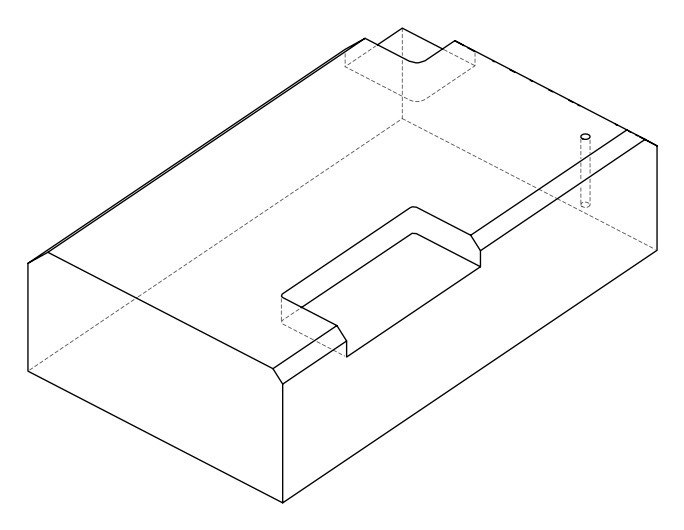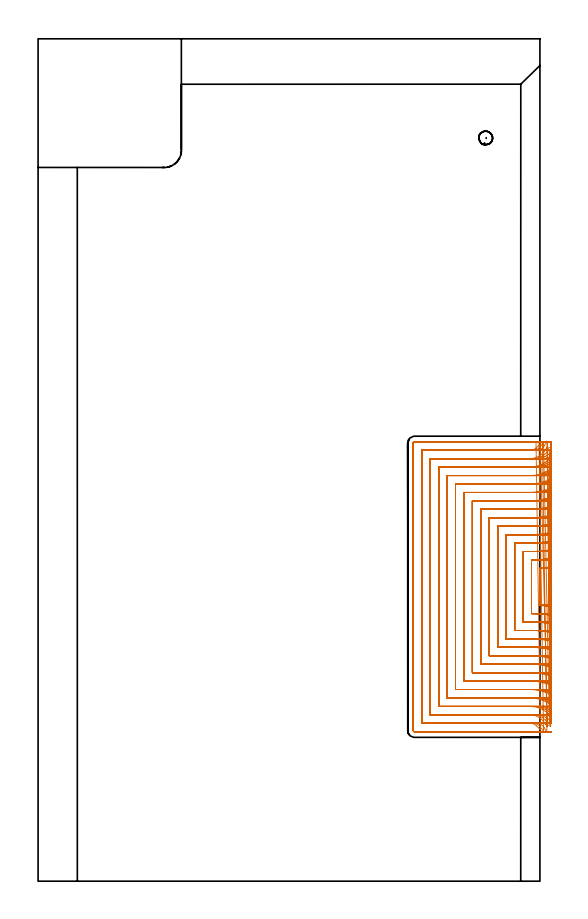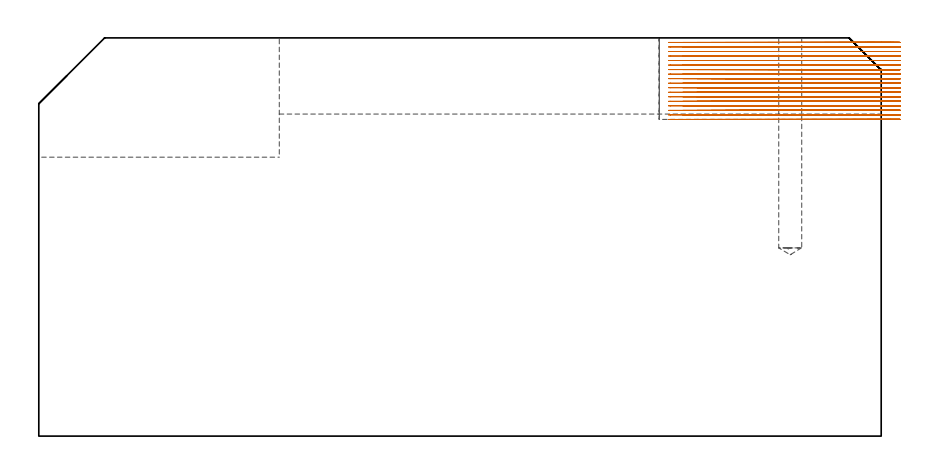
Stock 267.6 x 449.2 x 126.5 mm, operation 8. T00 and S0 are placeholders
(PLAN: 8 operations, 4 tool changes, 253 min)
(1 SPOT_DRILL | STEP1POCKET | NXT0321_9005460120000 | 0.03 min | 0 mm3)
(2 DRILL_BLIND_HOLE_INTO_CENTER | STEP1POCKET | UGT0301_468 | 0.29 min | 2793 mm3)
(3 AREA_MILL | FG_CHAMFER_SURFACE | UGT0205_001 | 2.68 min | 4300 mm3)
(4 AREA_MILL_1 | FG_CHAMFER_SURFACE_1 | UGT0205_001 | 13.96 min | 58400 mm3)
(5 AREA_MILL_2 | FG_CHAMFER_SURFACE_2 | UGT0205_001 | 6.41 min | 10252 mm3)
(6 AREA_MILL_3 | FG_CHAMFER_SURFACE_3 | UGT0205_001 | 24.64 min | 84863 mm3)
(7 MILL_CORNER_NOTCH_RECTANGULAR | CORNER_NOTCH_RECTANGULAR | NXT0201_012 | Follow Part, ap 4, ae 75% | 12.36 min | 193815 mm3)
(8 MILL_SLOT | SLOT_PARTIAL_RECTANGULAR | NXT0201_008 | Follow Part, ap 1.5, ae 75% | 192.66 min | 292476 mm3)
(TOOL NXT0321_9005460120000 | NC Spot Drill, 142deg, 12mm, Carbide, Uncoated | D12 PA142 FL30 Z2)
(TOOL UGT0301_468 | Carbide Drill 7.3 mm | D7.3 PA118 FL69 Z2)
(TOOL UGT0205_001 | Chamfer Mill 20 x 3 x 45 deg. | D20 FL50 Z2)
(TOOL NXT0201_012 | ENDMILL 16mm [2P460-1600-NA 1630] | D16 FL38 Z6)
(TOOL NXT0201_008 | ENDMILL 6mm [2P460-0600-NA 1630] | D6 FL26 Z6)
(OP 8 MILL_SLOT)
G17 G21 G94 G90
T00 M6
G54
G17 G0 G90 X273.578 Y167.645 S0 M3
G43 Z136.5 H1
Z125.061
G94 G1 X270.6 Y167.286 F250.
G2 X267.6 Y166.992 R67.5 F500.
G1 Y147.009
G2 X270.6 Y146.715 R67.5
G1 X273.578 Y146.356 F250.
X273.575 Y172.206
X270.6 Y171.821
G2 X263.1 Y171.303 R63. F500.
G1 Y142.697
G2 X270.6 Y142.18 R63.
G1 X273.575 Y141.796 F250.
X273.571 Y176.776
X270.6 Y176.361
G2 X262.516 Y175.8 R58.5 F500.
G1 X258.6
Y138.2
X262.523
G2 X270.6 Y137.64 R58.5
G1 X273.571 Y137.226 F250.
X273.566 Y181.358
X270.6 Y180.909
G2 X262.516 Y180.3 R54. F500.
G1 X254.1
Y133.7
X262.523
G2 X270.6 Y133.093 R54.
G1 X273.566 Y132.644 F250.
X273.56 Y185.954
X270.6 Y185.465
G2 X262.516 Y184.8 R49.5 F500.
G1 X249.6
Y129.2
X262.523
G2 X270.6 Y128.537 R49.5
G1 X273.56 Y128.047 F250.
X273.551 Y190.571
X270.6 Y190.032
G2 X262.516 Y189.3 R45. F500.
G1 X245.1
Y124.7
X262.523
G2 X270.6 Y123.969 R45.
G1 X273.551 Y123.431 F250.
X273.54 Y195.214
X270.6 Y194.615
G2 X262.516 Y193.8 R40.5 F500.
G1 X240.6
Y120.2
X262.523
G2 X270.6 Y119.386 R40.5
G1 X273.54 Y118.788 F250.
X273.523 Y199.893
X270.6 Y199.219
G2 X262.516 Y198.3 R36. F500.
G1 X236.1
Y115.7
X262.523
G2 X270.6 Y114.782 R36.
G1 X273.524 Y114.109 F250.
X273.5 Y204.625
X270.6 Y203.855
G2 X262.516 Y202.8 R31.5 F500.
G1 X231.6
Y111.2
X262.523
G2 X270.6 Y110.147 R31.5
G1 X273.5 Y109.378 F250.
X273.462 Y209.437
X270.6 Y208.539
G2 X262.516 Y207.3 R27. F500.
G1 X227.1
Y106.7
X262.523
G2 X270.6 Y105.464 R27.
G1 X273.463 Y104.566 F250.
X273.4 Y214.38
X270.6 Y213.302
G2 X262.516 Y211.8 R22.5 F500.
G1 X222.6
Y102.2
X262.523
G2 X270.6 Y100.7 R22.5
G1 X273.4 Y99.624 F250.
X273.28 Y219.565
X270.6 Y218.217
G2 X262.516 Y216.3 R18. F500.
G1 X218.1
Y97.7
X262.523
G2 X270.6 Y95.786 R18.
G1 X273.281 Y94.44 F250.
X273.003 Y225.284
X270.6 Y223.488
G2 X262.516 Y220.8 R13.5 F500.
G1 X213.6
Y93.2
X262.523
G2 X270.6 Y90.517 R13.5
G1 X273.004 Y88.723 F250.
X271.64 Y231.702
X269.948 Y229.224
G2 X262.516 Y225.3 R9. F500.
G1 X209.1
Y88.7
X262.523
G2 X269.953 Y84.779 R9.
G1 X271.646 Y82.302 F250.
X267.805 Y233.17 F500.
X265.656 Y231.077 F250.
G2 X262.516 Y229.8 R4.5 F500.
G1 X204.6
Y84.2
X262.523
G2 X265.659 Y82.927 R4.5
G1 X267.811 Y80.837 F250.
X265.516 Y234.3 F500.
X262.516 F250.
X200.7 F500.
G3 X200.1 Y233.7 R0.6
G1 Y80.3
G3 X200.7 Y79.7 R0.6
G1 X262.523
X265.523 F250.
G0 Z136.5
X273.586 Y167.4
Z123.622
G1 X270.6 Y167.112
G2 X267.6 Y166.89 R67.5 F500.
G1 Y147.11
G2 X270.6 Y146.888 R67.5
G1 X273.586 Y146.601 F250.
X273.584 Y171.943
X270.6 Y171.635
G2 X264.116 Y171.3 R63. F500.
G1 X263.1
Y142.7
X264.122
G2 X270.6 Y142.366 R63.
G1 X273.584 Y142.058 F250.
X273.582 Y176.493
X270.6 Y176.16
G2 X264.116 Y175.8 R58.5 F500.
G1 X258.6
Y138.2
X264.122
G2 X270.6 Y137.84 R58.5
G1 X273.582 Y137.508 F250.
X273.578 Y181.051
X270.6 Y180.691
G2 X264.116 Y180.3 R54. F500.
G1 X254.1
Y133.7
X264.122
G2 X270.6 Y133.31 R54.
G1 X273.578 Y132.95 F250.
X273.574 Y185.619
X270.6 Y185.226
G2 X264.116 Y184.8 R49.5 F500.
G1 X249.6
Y129.2
X264.122
G2 X270.6 Y128.774 R49.5
G1 X273.574 Y128.382 F250.
X273.569 Y190.202
X270.6 Y189.77
G2 X264.116 Y189.3 R45. F500.
G1 X245.1
Y124.7
X264.122
G2 X270.6 Y124.231 R45.
G1 X273.569 Y123.799 F250.
X273.561 Y194.803
X270.6 Y194.322
G2 X264.116 Y193.8 R40.5 F500.
G1 X240.6
Y120.2
X264.122
G2 X270.6 Y119.679 R40.5
G1 X273.561 Y119.199 F250.
X273.551 Y199.429
X270.6 Y198.889
G2 X264.116 Y198.3 R36. F500.
G1 X236.1
Y115.7
X264.122
G2 X270.6 Y115.112 R36.
G1 X273.551 Y114.573 F250.
X273.536 Y204.092
X270.6 Y203.474
G2 X264.116 Y202.8 R31.5 F500.
G1 X231.6
Y111.2
X264.122
G2 X270.6 Y110.527 R31.5
G1 X273.536 Y109.91 F250.
X273.512 Y208.81
X270.6 Y208.09
G2 X264.116 Y207.3 R27. F500.
G1 X227.1
Y106.7
X264.122
G2 X270.6 Y105.911 R27.
G1 X273.512 Y105.192 F250.
X273.473 Y213.619
X270.6 Y212.754
G2 X264.116 Y211.8 R22.5 F500.
G1 X222.6
Y102.2
X264.122
G2 X270.6 Y101.247 R22.5
G1 X273.473 Y100.384 F250.
X273.399 Y218.589
X270.6 Y217.508
G2 X264.116 Y216.3 R18. F500.
G1 X218.1
Y97.7
X264.122
G2 X270.6 Y96.494 R18.
G1 X273.399 Y95.414 F250.
X273.231 Y223.9
X270.6 Y222.459
G2 X264.116 Y220.8 R13.5 F500.
G1 X213.6
Y93.2
X264.122
G2 X270.6 Y91.544 R13.5
G1 X273.232 Y90.105 F250.
X272.681 Y230.219
X270.6 Y228.058
G2 X264.116 Y225.3 R9. F500.
G1 X209.1
Y88.7
X264.122
G2 X270.6 Y85.948 R9.
G1 X272.683 Y83.789 F250.
X269.519 Y234.057 F500.
X267.745 Y231.638 F250.
G2 X264.116 Y229.8 R4.5 F500.
G1 X204.6
Y84.2
X264.122
G2 X267.757 Y82.353 R4.5
G1 X269.525 Y79.931 F250.
X267.116 Y234.3 F500.
X264.116 F250.
X200.7 F500.
G3 X200.1 Y233.7 R0.6
G1 Y80.3
G3 X200.7 Y79.7 R0.6
G1 X264.122
X267.122 F250.
G0 Z136.5
X273.593 Y167.169
Z122.183
G1 X270.6 Y166.962
G2 X267.6 Y166.821 R67.5 F500.
G1 Y147.179
G2 X270.6 Y147.037 R67.5
G1 X273.593 Y146.829 F250.
X273.592 Y171.696
X270.6 Y171.473
G2 X265.93 Y171.3 R63. F500.
G1 X263.1
Y142.7
X265.916
G2 X270.6 Y142.526 R63.
G1 X273.592 Y142.303 F250.
X273.59 Y176.226
X270.6 Y175.987
G2 X265.93 Y175.8 R58.5 F500.
G1 X258.6
Y138.2
X265.916
G2 X270.6 Y138.012 R58.5
G1 X273.59 Y137.772 F250.
X273.589 Y180.762
X270.6 Y180.502
G2 X265.93 Y180.3 R54. F500.
G1 X254.1
Y133.7
X265.916
G2 X270.6 Y133.496 R54.
G1 X273.589 Y133.236 F250.
X273.587 Y185.304
X270.6 Y185.021
G2 X265.93 Y184.8 R49.5 F500.
G1 X249.6
Y129.2
X265.916
G2 X270.6 Y128.978 R49.5
G1 X273.587 Y128.694 F250.
X273.584 Y189.854
X270.6 Y189.543
G2 X265.93 Y189.3 R45. F500.
G1 X245.1
Y124.7
X265.916
G2 X270.6 Y124.456 R45.
G1 X273.584 Y124.143 F250.
X273.58 Y194.416
X270.6 Y194.07
G2 X265.93 Y193.8 R40.5 F500.
G1 X240.6
Y120.2
X265.916
G2 X270.6 Y119.928 R40.5
G1 X273.58 Y119.581 F250.
X273.575 Y198.993
X270.6 Y198.604
G2 X265.93 Y198.3 R36. F500.
G1 X236.1
Y115.7
X265.916
G2 X270.6 Y115.394 R36.
G1 X273.574 Y115.004 F250.
X273.567 Y203.593
X270.6 Y203.148
G2 X265.93 Y202.8 R31.5 F500.
G1 X231.6
Y111.2
X265.916
G2 X270.6 Y110.85 R31.5
G1 X273.567 Y110.404 F250.
X273.555 Y208.226
X270.6 Y207.707
G2 X265.93 Y207.3 R27. F500.
G1 X227.1
Y106.7
X265.916
G2 X270.6 Y106.291 R27.
G1 X273.555 Y105.77 F250.
X273.535 Y212.913
X270.6 Y212.29
G2 X265.93 Y211.8 R22.5 F500.
G1 X222.6
Y102.2
X265.916
G2 X270.6 Y101.707 R22.5
G1 X273.534 Y101.082 F250.
X273.497 Y217.695
X270.6 Y216.916
G2 X265.93 Y216.3 R18. F500.
G1 X218.1
Y97.7
X265.916
G2 X270.6 Y97.08 R18.
G1 X273.497 Y96.299 F250.
X273.415 Y222.671
X270.6 Y221.634
G2 X265.93 Y220.8 R13.5 F500.
G1 X213.6
Y93.2
X265.916
G2 X270.6 Y92.361 R13.5
G1 X273.414 Y91.32 F250.
X273.164 Y228.163
X270.6 Y226.607
G2 X265.93 Y225.3 R9. F500.
G1 X209.1
Y88.7
X265.916
G2 X270.6 Y87.385 R9.
G1 X273.162 Y85.823 F250.
X271.327 Y234.643
X269.824 Y232.046
G2 X265.93 Y229.8 R4.5 F500.
G1 X204.6
Y84.2
X265.916
G2 X269.818 Y81.94 R4.5
G1 X271.312 Y79.338 F250.
X268.93 Y234.3 F500.
X265.93 F250.
X200.7 F500.
G3 X200.1 Y233.7 R0.6
G1 Y80.3
G3 X200.7 Y79.7 R0.6
G1 X265.916
X268.916 F250.
G0 Z136.5
X273.599 Y166.912
Z120.744
G1 X270.6 Y166.827
G2 X268.685 Y166.8 R67.5 F500.
G1 X267.6
Y147.2
X268.718
G2 X270.6 Y147.174 R67.5
G1 X273.599 Y147.09 F250.
Y171.42
X270.6 Y171.329
G2 X268.685 Y171.3 R63. F500.
G1 X263.1
Y142.7
X268.718
G2 X270.6 Y142.672 R63.
G1 X273.599 Y142.582 F250.
X273.598 Y175.93
X270.6 Y175.831
G2 X268.685 Y175.8 R58.5 F500.
G1 X258.6
Y138.2
X268.718
G2 X270.6 Y138.17 R58.5
G1 X273.598 Y138.073 F250.
Y180.44
X270.6 Y180.334
G2 X268.685 Y180.3 R54. F500.
G1 X254.1
Y133.7
X268.718
G2 X270.6 Y133.667 R54.
G1 X273.598 Y133.563 F250.
Y184.953
X270.6 Y184.837
G2 X268.685 Y184.8 R49.5 F500.
G1 X249.6
Y129.2
X268.718
G2 X270.6 Y129.164 R49.5
G1 X273.598 Y129.05 F250.
X273.597 Y189.468
X270.6 Y189.341
G2 X268.685 Y189.3 R45. F500.
G1 X245.1
Y124.7
X268.718
G2 X270.6 Y124.661 R45.
G1 X273.597 Y124.535 F250.
Y193.987
X270.6 Y193.845
G2 X268.685 Y193.8 R40.5 F500.
G1 X240.6
Y120.2
X268.718
G2 X270.6 Y120.156 R40.5
G1 X273.597 Y120.017 F250.
X273.596 Y198.511
X270.6 Y198.351
G2 X268.685 Y198.3 R36. F500.
G1 X236.1
Y115.7
X268.718
G2 X270.6 Y115.651 R36.
G1 X273.596 Y115.494 F250.
X273.594 Y203.041
X270.6 Y202.858
G2 X268.685 Y202.8 R31.5 F500.
G1 X231.6
Y111.2
X268.718
G2 X270.6 Y111.144 R31.5
G1 X273.595 Y110.964 F250.
X273.592 Y207.581
X270.6 Y207.368
G2 X268.685 Y207.3 R27. F500.
G1 X227.1
Y106.7
X268.718
G2 X270.6 Y106.634 R27.
G1 X273.593 Y106.425 F250.
X273.589 Y212.137
X270.6 Y211.882
G2 X268.685 Y211.8 R22.5 F500.
G1 X222.6
Y102.2
X268.718
G2 X270.6 Y102.121 R22.5
G1 X273.589 Y101.87 F250.
X273.583 Y216.721
X270.6 Y216.402
G2 X268.685 Y216.3 R18. F500.
G1 X218.1
Y97.7
X268.718
G2 X270.6 Y97.601 R18.
G1 X273.584 Y97.288 F250.
X273.57 Y221.362
X270.6 Y220.937
G2 X268.685 Y220.8 R13.5 F500.
G1 X213.6
Y93.2
X268.718
G2 X270.6 Y93.068 R13.5
G1 X273.571 Y92.65 F250.
X273.531 Y226.145
X270.6 Y225.506
G2 X268.685 Y225.3 R9. F500.
G1 X209.1
Y88.7
X268.718
G2 X270.6 Y88.501 R9.
G1 X273.534 Y87.874 F250.
X273.315 Y231.505
X270.6 Y230.228
G2 X268.685 Y229.8 R4.5 F500.
G1 X204.6
Y84.2
X268.718
G2 X270.6 Y83.788 R4.5
G1 X273.325 Y82.533 F250.
X271.685 Y234.3
X268.685
X200.7 F500.
G3 X200.1 Y233.7 R0.6
G1 Y80.3
G3 X200.7 Y79.7 R0.6
G1 X268.718
X271.718 F250.
G0 X273.6 Y166.814 Z119.305
G1 X270.6 Y166.801
X270.291 Y166.8 F500.
X267.6
Y147.2
X270.306
X270.6 Y147.199
X273.6 Y147.186 F250.
Y171.315
X270.6 Y171.301
X270.291 Y171.3 F500.
X263.1
Y142.7
X270.306
X270.6 Y142.699
X273.6 Y142.685 F250.
Y175.817
X270.6 Y175.801
X270.291 Y175.8 F500.
X258.6
Y138.2
X270.306
X270.6 Y138.199
X273.6 Y138.184 F250.
Y180.318
X270.6 Y180.301
X270.291 Y180.3 F500.
X254.1
Y133.7
X270.306
X270.6 Y133.699
X273.6 Y133.683 F250.
Y184.82
X270.6 Y184.801
X270.291 Y184.8 F500.
X249.6
Y129.2
X270.306
X270.6 Y129.199
X273.6 Y129.181 F250.
Y189.322
X270.6 Y189.301
G2 X270.291 Y189.3 R45. F500.
G1 X245.1
Y124.7
X270.306
X270.6 Y124.699
X273.6 Y124.679 F250.
Y193.824
X270.6 Y193.801
G2 X270.291 Y193.8 R40.5 F500.
G1 X240.6
Y120.2
X270.306
G2 X270.6 Y120.199 R40.5
G1 X273.6 Y120.177 F250.
Y198.327
X270.6 Y198.301
G2 X270.291 Y198.3 R36. F500.
G1 X236.1
Y115.7
X270.306
G2 X270.6 Y115.699 R36.
G1 X273.6 Y115.674 F250.
Y202.831
X270.6 Y202.802
G2 X270.291 Y202.8 R31.5 F500.
G1 X231.6
Y111.2
X270.306
G2 X270.6 Y111.199 R31.5
G1 X273.6 Y111.171 F250.
Y207.336
X270.6 Y207.302
G2 X270.291 Y207.3 R27. F500.
G1 X227.1
Y106.7
X270.306
G2 X270.6 Y106.698 R27.
G1 X273.6 Y106.666 F250.
Y211.843
X270.6 Y211.802
G2 X270.291 Y211.8 R22.5 F500.
G1 X222.6
Y102.2
X270.306
G2 X270.6 Y102.198 R22.5
G1 X273.6 Y102.159 F250.
Y216.354
X270.6 Y216.303
G2 X270.291 Y216.3 R18. F500.
G1 X218.1
Y97.7
X270.306
G2 X270.6 Y97.698 R18.
G1 X273.6 Y97.649 F250.
X273.599 Y220.872
X270.6 Y220.804
G2 X270.291 Y220.8 R13.5 F500.
G1 X213.6
Y93.2
X270.306
G2 X270.6 Y93.197 R13.5
G1 X273.599 Y93.131 F250.
X273.598 Y225.408
X270.6 Y225.305
G2 X270.291 Y225.3 R9. F500.
G1 X209.1
Y88.7
X270.306
G2 X270.6 Y88.695 R9.
G1 X273.598 Y88.597 F250.
X273.593 Y230.017
X270.6 Y229.811
G2 X270.291 Y229.8 R4.5 F500.
G1 X204.6
Y84.2
X270.306
G2 X270.6 Y84.19 R4.5
G1 X273.594 Y83.994 F250.
X273.291 Y234.3
X270.291
X200.7 F500.
G3 X200.1 Y233.7 R0.6
G1 Y80.3
G3 X200.7 Y79.7 R0.6
G1 X270.306
X273.306 F250.
G0 X273.6 Y166.8 Z117.867
G1 X270.6
X267.6 F500.
Y147.2
X270.6
X273.6 F250.
Y171.3
X270.6
X263.1 F500.
Y142.7
X270.6
X273.6 F250.
Y175.8
X270.6
X258.6 F500.
Y138.2
X270.6
X273.6 F250.
Y180.3
X270.6
X254.1 F500.
Y133.7
X270.6
X273.6 F250.
Y184.8
X270.6
X249.6 F500.
Y129.2
X270.6
X273.6 F250.
Y189.3
X270.6
X245.1 F500.
Y124.7
X270.6
X273.6 F250.
Y193.8
X270.6
X240.6 F500.
Y120.2
X270.6
X273.6 F250.
Y198.3
X270.6
X236.1 F500.
Y115.7
X270.6
X273.6 F250.
Y202.8
X270.6
X231.6 F500.
Y111.2
X270.6
X273.6 F250.
Y207.3
X270.6
X227.1 F500.
Y106.7
X270.6
X273.6 F250.
Y211.8
X270.6
X222.6 F500.
Y102.2
X270.6
X273.6 F250.
Y216.3
X270.6
X218.1 F500.
Y97.7
X270.6
X273.6 F250.
Y220.8
X270.6
X213.6 F500.
Y93.2
X270.6
X273.6 F250.
Y225.3
X270.6
X209.1 F500.
Y88.7
X270.6
X273.6 F250.
Y229.8
X270.6
X204.6 F500.
Y84.2
X270.6
X273.6 F250.
Y234.3
X270.6
X200.7 F500.
G3 X200.1 Y233.7 R0.6
G1 Y80.3
G3 X200.7 Y79.7 R0.6
G1 X270.6
X273.6 F250.
G0 Y166.8 Z116.428
G1 X270.6
X267.6 F500.
Y147.2
X270.6
X273.6 F250.
Y171.3
X270.6
X263.1 F500.
Y142.7
X270.6
X273.6 F250.
Y175.8
X270.6
X258.6 F500.
Y138.2
X270.6
X273.6 F250.
Y180.3
X270.6
X254.1 F500.
Y133.7
X270.6
X273.6 F250.
Y184.8
X270.6
X249.6 F500.
Y129.2
X270.6
X273.6 F250.
Y189.3
X270.6
X245.1 F500.
Y124.7
X270.6
X273.6 F250.
Y193.8
X270.6
X240.6 F500.
Y120.2
X270.6
X273.6 F250.
Y198.3
X270.6
X236.1 F500.
Y115.7
X270.6
X273.6 F250.
Y202.8
X270.6
X231.6 F500.
Y111.2
X270.6
X273.6 F250.
Y207.3
X270.6
X227.1 F500.
Y106.7
X270.6
X273.6 F250.
Y211.8
X270.6
X222.6 F500.
Y102.2
X270.6
X273.6 F250.
Y216.3
X270.6
X218.1 F500.
Y97.7
X270.6
X273.6 F250.
Y220.8
X270.6
X213.6 F500.
Y93.2
X270.6
X273.6 F250.
Y225.3
X270.6
X209.1 F500.
Y88.7
X270.6
X273.6 F250.
Y229.8
X270.6
X204.6 F500.
Y84.2
X270.6
X273.6 F250.
Y234.3
X270.6
X200.7 F500.
G3 X200.1 Y233.7 R0.6
G1 Y80.3
G3 X200.7 Y79.7 R0.6
G1 X270.6
X273.6 F250.
G0 Y166.8 Z114.989
G1 X270.6
X267.6 F500.
Y147.2
X270.6
X273.6 F250.
Y171.3
X270.6
X263.1 F500.
Y142.7
X270.6
X273.6 F250.
Y175.8
X270.6
X258.6 F500.
Y138.2
X270.6
X273.6 F250.
Y180.3
X270.6
X254.1 F500.
Y133.7
X270.6
X273.6 F250.
Y184.8
X270.6
X249.6 F500.
Y129.2
X270.6
X273.6 F250.
Y189.3
X270.6
X245.1 F500.
Y124.7
X270.6
X273.6 F250.
Y193.8
X270.6
X240.6 F500.
Y120.2
X270.6
X273.6 F250.
Y198.3
X270.6
X236.1 F500.
Y115.7
X270.6
X273.6 F250.
Y202.8
X270.6
X231.6 F500.
Y111.2
X270.6
X273.6 F250.
Y207.3
X270.6
X227.1 F500.
Y106.7
X270.6
X273.6 F250.
Y211.8
X270.6
X222.6 F500.
Y102.2
X270.6
X273.6 F250.
Y216.3
X270.6
X218.1 F500.
Y97.7
X270.6
X273.6 F250.
Y220.8
X270.6
X213.6 F500.
Y93.2
X270.6
X273.6 F250.
Y225.3
X270.6
X209.1 F500.
Y88.7
X270.6
X273.6 F250.
Y229.8
X270.6
X204.6 F500.
Y84.2
X270.6
X273.6 F250.
Y234.3
X270.6
X200.7 F500.
G3 X200.1 Y233.7 R0.6
G1 Y80.3
G3 X200.7 Y79.7 R0.6
G1 X270.6
X273.6 F250.
G0 Y166.8 Z113.55
G1 X270.6
X267.6 F500.
Y147.2
X270.6
X273.6 F250.
Y171.3
X270.6
X263.1 F500.
Y142.7
X270.6
X273.6 F250.
Y175.8
X270.6
X258.6 F500.
Y138.2
X270.6
X273.6 F250.
Y180.3
X270.6
X254.1 F500.
Y133.7
X270.6
X273.6 F250.
Y184.8
X270.6
X249.6 F500.
Y129.2
X270.6
X273.6 F250.
Y189.3
X270.6
X245.1 F500.
Y124.7
X270.6
X273.6 F250.
Y193.8
X270.6
X240.6 F500.
Y120.2
X270.6
X273.6 F250.
Y198.3
X270.6
X236.1 F500.
Y115.7
X270.6
X273.6 F250.
Y202.8
X270.6
X231.6 F500.
Y111.2
X270.6
X273.6 F250.
Y207.3
X270.6
X227.1 F500.
Y106.7
X270.6
X273.6 F250.
Y211.8
X270.6
X222.6 F500.
Y102.2
X270.6
X273.6 F250.
Y216.3
X270.6
X218.1 F500.
Y97.7
X270.6
X273.6 F250.
Y220.8
X270.6
X213.6 F500.
Y93.2
X270.6
X273.6 F250.
Y225.3
X270.6
X209.1 F500.
Y88.7
X270.6
X273.6 F250.
Y229.8
X270.6
X204.6 F500.
Y84.2
X270.6
X273.6 F250.
Y234.3
X270.6
X200.7 F500.
G3 X200.1 Y233.7 R0.6
G1 Y80.3
G3 X200.7 Y79.7 R0.6
G1 X270.6
X273.6 F250.
G0 Y166.8 Z112.111
G1 X270.6
X267.6 F500.
Y147.2
X270.6
X273.6 F250.
Y171.3
X270.6
X263.1 F500.
Y142.7
X270.6
X273.6 F250.
Y175.8
X270.6
X258.6 F500.
Y138.2
X270.6
X273.6 F250.
Y180.3
X270.6
X254.1 F500.
Y133.7
X270.6
X273.6 F250.
Y184.8
X270.6
X249.6 F500.
Y129.2
X270.6
X273.6 F250.
Y189.3
X270.6
X245.1 F500.
Y124.7
X270.6
X273.6 F250.
Y193.8
X270.6
X240.6 F500.
Y120.2
X270.6
X273.6 F250.
Y198.3
X270.6
X236.1 F500.
Y115.7
X270.6
X273.6 F250.
Y202.8
X270.6
X231.6 F500.
Y111.2
X270.6
X273.6 F250.
Y207.3
X270.6
X227.1 F500.
Y106.7
X270.6
X273.6 F250.
Y211.8
X270.6
X222.6 F500.
Y102.2
X270.6
X273.6 F250.
Y216.3
X270.6
X218.1 F500.
Y97.7
X270.6
X273.6 F250.
Y220.8
X270.6
X213.6 F500.
Y93.2
X270.6
X273.6 F250.
Y225.3
X270.6
X209.1 F500.
Y88.7
X270.6
X273.6 F250.
Y229.8
X270.6
X204.6 F500.
Y84.2
X270.6
X273.6 F250.
Y234.3
X270.6
X200.7 F500.
G3 X200.1 Y233.7 R0.6
G1 Y80.3
G3 X200.7 Y79.7 R0.6
G1 X270.6
X273.6 F250.
G0 Y166.8 Z110.672
G1 X270.6
X267.6 F500.
Y147.2
X270.6
X273.6 F250.
Y171.3
X270.6
X263.1 F500.
Y142.7
X270.6
X273.6 F250.
Y175.8
X270.6
X258.6 F500.
Y138.2
X270.6
X273.6 F250.
Y180.3
X270.6
X254.1 F500.
Y133.7
X270.6
X273.6 F250.
Y184.8
X270.6
X249.6 F500.
Y129.2
X270.6
X273.6 F250.
Y189.3
X270.6
X245.1 F500.
Y124.7
X270.6
X273.6 F250.
Y193.8
X270.6
X240.6 F500.
Y120.2
X270.6
X273.6 F250.
Y198.3
X270.6
X236.1 F500.
Y115.7
X270.6
X273.6 F250.
Y202.8
X270.6
X231.6 F500.
Y111.2
X270.6
X273.6 F250.
Y207.3
X270.6
X227.1 F500.
Y106.7
X270.6
X273.6 F250.
Y211.8
X270.6
X222.6 F500.
Y102.2
X270.6
X273.6 F250.
Y216.3
X270.6
X218.1 F500.
Y97.7
X270.6
X273.6 F250.
Y220.8
X270.6
X213.6 F500.
Y93.2
X270.6
X273.6 F250.
Y225.3
X270.6
X209.1 F500.
Y88.7
X270.6
X273.6 F250.
Y229.8
X270.6
X204.6 F500.
Y84.2
X270.6
X273.6 F250.
Y234.3
X270.6
X200.7 F500.
G3 X200.1 Y233.7 R0.6
G1 Y80.3
G3 X200.7 Y79.7 R0.6
G1 X270.6
X273.6 F250.
G0 Y166.8 Z109.233
G1 X270.6
X267.6 F500.
Y147.2
X270.6
X273.6 F250.
Y171.3
X270.6
X263.1 F500.
Y142.7
X270.6
X273.6 F250.
Y175.8
X270.6
X258.6 F500.
Y138.2
X270.6
X273.6 F250.
Y180.3
X270.6
X254.1 F500.
Y133.7
X270.6
X273.6 F250.
Y184.8
X270.6
X249.6 F500.
Y129.2
X270.6
X273.6 F250.
Y189.3
X270.6
X245.1 F500.
Y124.7
X270.6
X273.6 F250.
Y193.8
X270.6
X240.6 F500.
Y120.2
X270.6
X273.6 F250.
Y198.3
X270.6
X236.1 F500.
Y115.7
X270.6
X273.6 F250.
Y202.8
X270.6
X231.6 F500.
Y111.2
X270.6
X273.6 F250.
Y207.3
X270.6
X227.1 F500.
Y106.7
X270.6
X273.6 F250.
Y211.8
X270.6
X222.6 F500.
Y102.2
X270.6
X273.6 F250.
Y216.3
X270.6
X218.1 F500.
Y97.7
X270.6
X273.6 F250.
Y220.8
X270.6
X213.6 F500.
Y93.2
X270.6
X273.6 F250.
Y225.3
X270.6
X209.1 F500.
Y88.7
X270.6
X273.6 F250.
Y229.8
X270.6
X204.6 F500.
Y84.2
X270.6
X273.6 F250.
Y234.3
X270.6
X200.7 F500.
G3 X200.1 Y233.7 R0.6
G1 Y80.3
G3 X200.7 Y79.7 R0.6
G1 X270.6
X273.6 F250.
G0 Y166.8 Z107.794
G1 X270.6
X267.6 F500.
Y147.2
X270.6
X273.6 F250.
Y171.3
X270.6
X263.1 F500.
Y142.7
X270.6
X273.6 F250.
Y175.8
X270.6
X258.6 F500.
Y138.2
X270.6
X273.6 F250.
Y180.3
X270.6
X254.1 F500.
Y133.7
X270.6
X273.6 F250.
Y184.8
X270.6
X249.6 F500.
Y129.2
X270.6
X273.6 F250.
Y189.3
X270.6
X245.1 F500.
Y124.7
X270.6
X273.6 F250.
Y193.8
X270.6
X240.6 F500.
Y120.2
X270.6
X273.6 F250.
Y198.3
X270.6
X236.1 F500.
Y115.7
X270.6
X273.6 F250.
Y202.8
X270.6
X231.6 F500.
Y111.2
X270.6
X273.6 F250.
Y207.3
X270.6
X227.1 F500.
Y106.7
X270.6
X273.6 F250.
Y211.8
X270.6
X222.6 F500.
Y102.2
X270.6
X273.6 F250.
Y216.3
X270.6
X218.1 F500.
Y97.7
X270.6
X273.6 F250.
Y220.8
X270.6
X213.6 F500.
Y93.2
X270.6
X273.6 F250.
Y225.3
X270.6
X209.1 F500.
Y88.7
X270.6
X273.6 F250.
Y229.8
X270.6
X204.6 F500.
Y84.2
X270.6
X273.6 F250.
Y234.3
X270.6
X200.7 F500.
G3 X200.1 Y233.7 R0.6
G1 Y80.3
G3 X200.7 Y79.7 R0.6
G1 X270.6
X273.6 F250.
G0 Y166.8 Z106.356
G1 X270.6
X267.6 F500.
Y147.2
X270.6
X273.6 F250.
Y171.3
X270.6
X263.1 F500.
Y142.7
X270.6
X273.6 F250.
Y175.8
X270.6
X258.6 F500.
Y138.2
X270.6
X273.6 F250.
Y180.3
X270.6
X254.1 F500.
Y133.7
X270.6
X273.6 F250.
Y184.8
X270.6
X249.6 F500.
Y129.2
X270.6
X273.6 F250.
Y189.3
X270.6
X245.1 F500.
Y124.7
X270.6
X273.6 F250.
Y193.8
X270.6
X240.6 F500.
Y120.2
X270.6
X273.6 F250.
Y198.3
X270.6
X236.1 F500.
Y115.7
X270.6
X273.6 F250.
Y202.8
X270.6
X231.6 F500.
Y111.2
X270.6
X273.6 F250.
Y207.3
X270.6
X227.1 F500.
Y106.7
X270.6
X273.6 F250.
Y211.8
X270.6
X222.6 F500.
Y102.2
X270.6
X273.6 F250.
Y216.3
X270.6
X218.1 F500.
Y97.7
X270.6
X273.6 F250.
Y220.8
X270.6
X213.6 F500.
Y93.2
X270.6
X273.6 F250.
Y225.3
X270.6
X209.1 F500.
Y88.7
X270.6
X273.6 F250.
Y229.8
X270.6
X204.6 F500.
Y84.2
X270.6
X273.6 F250.
Y234.3
X270.6
X200.7 F500.
G3 X200.1 Y233.7 R0.6
G1 Y80.3
G3 X200.7 Y79.7 R0.6
G1 X270.6
X273.6 F250.
G0 Y166.8 Z104.917
G1 X270.6
X267.6 F500.
Y147.2
X270.6
X273.6 F250.
Y171.3
X270.6
X263.1 F500.
Y142.7
X270.6
X273.6 F250.
Y175.8
X270.6
X258.6 F500.
Y138.2
X270.6
X273.6 F250.
Y180.3
X270.6
X254.1 F500.
Y133.7
X270.6
X273.6 F250.
Y184.8
X270.6
X249.6 F500.
Y129.2
X270.6
X273.6 F250.
Y189.3
X270.6
X245.1 F500.
Y124.7
X270.6
X273.6 F250.
Y193.8
X270.6
X240.6 F500.
Y120.2
X270.6
X273.6 F250.
Y198.3
X270.6
X236.1 F500.
Y115.7
X270.6
X273.6 F250.
Y202.8
X270.6
X231.6 F500.
Y111.2
X270.6
X273.6 F250.
Y207.3
X270.6
X227.1 F500.
Y106.7
X270.6
X273.6 F250.
Y211.8
X270.6
X222.6 F500.
Y102.2
X270.6
X273.6 F250.
Y216.3
X270.6
X218.1 F500.
Y97.7
X270.6
X273.6 F250.
Y220.8
X270.6
X213.6 F500.
Y93.2
X270.6
X273.6 F250.
Y225.3
X270.6
X209.1 F500.
Y88.7
X270.6
X273.6 F250.
Y229.8
X270.6
X204.6 F500.
Y84.2
X270.6
X273.6 F250.
Y234.3
X270.6
X200.7 F500.
G3 X200.1 Y233.7 R0.6
G1 Y80.3
G3 X200.7 Y79.7 R0.6
G1 X270.6
X273.6 F250.
G0 Y166.8 Z103.478
G1 X270.6
X267.6 F500.
Y147.2
X270.6
X273.6 F250.
Y171.3
X270.6
X263.1 F500.
Y142.7
X270.6
X273.6 F250.
Y175.8
X270.6
X258.6 F500.
Y138.2
X270.6
X273.6 F250.
Y180.3
X270.6
X254.1 F500.
Y133.7
X270.6
X273.6 F250.
Y184.8
X270.6
X249.6 F500.
Y129.2
X270.6
X273.6 F250.
Y189.3
X270.6
X245.1 F500.
Y124.7
X270.6
X273.6 F250.
Y193.8
X270.6
X240.6 F500.
Y120.2
X270.6
X273.6 F250.
Y198.3
X270.6
X236.1 F500.
Y115.7
X270.6
X273.6 F250.
Y202.8
X270.6
X231.6 F500.
Y111.2
X270.6
X273.6 F250.
Y207.3
X270.6
X227.1 F500.
Y106.7
X270.6
X273.6 F250.
Y211.8
X270.6
X222.6 F500.
Y102.2
X270.6
X273.6 F250.
Y216.3
X270.6
X218.1 F500.
Y97.7
X270.6
X273.6 F250.
Y220.8
X270.6
X213.6 F500.
Y93.2
X270.6
X273.6 F250.
Y225.3
X270.6
X209.1 F500.
Y88.7
X270.6
X273.6 F250.
Y229.8
X270.6
X204.6 F500.
Y84.2
X270.6
X273.6 F250.
Y234.3
X270.6
X200.7 F500.
G3 X200.1 Y233.7 R0.6
G1 Y80.3
G3 X200.7 Y79.7 R0.6
G1 X270.6
X273.6 F250.
G0 Y166.8 Z102.039
G1 X270.6
X267.6 F500.
Y147.2
X270.6
X273.6 F250.
Y171.3
X270.6
X263.1 F500.
Y142.7
X270.6
X273.6 F250.
Y175.8
X270.6
X258.6 F500.
Y138.2
X270.6
X273.6 F250.
Y180.3
X270.6
X254.1 F500.
Y133.7
X270.6
X273.6 F250.
Y184.8
X270.6
X249.6 F500.
Y129.2
X270.6
X273.6 F250.
Y189.3
X270.6
X245.1 F500.
Y124.7
X270.6
X273.6 F250.
Y193.8
X270.6
X240.6 F500.
Y120.2
X270.6
X273.6 F250.
Y198.3
X270.6
X236.1 F500.
Y115.7
X270.6
X273.6 F250.
Y202.8
X270.6
X231.6 F500.
Y111.2
X270.6
X273.6 F250.
Y207.3
X270.6
X227.1 F500.
Y106.7
X270.6
X273.6 F250.
Y211.8
X270.6
X222.6 F500.
Y102.2
X270.6
X273.6 F250.
Y216.3
X270.6
X218.1 F500.
Y97.7
X270.6
X273.6 F250.
Y220.8
X270.6
X213.6 F500.
Y93.2
X270.6
X273.6 F250.
Y225.3
X270.6
X209.1 F500.
Y88.7
X270.6
X273.6 F250.
Y229.8
X270.6
X204.6 F500.
Y84.2
X270.6
X273.6 F250.
Y234.3
X270.6
X200.7 F500.
G3 X200.1 Y233.7 R0.6
G1 Y80.3
G3 X200.7 Y79.7 R0.6
G1 X270.6
X273.6 F250.
G0 Y166.8 Z100.6
G1 X270.6
X267.6 F500.
Y147.2
X270.6
X273.6 F250.
Y171.3
X270.6
X263.1 F500.
Y142.7
X270.6
X273.6 F250.
Y175.8
X270.6
X258.6 F500.
Y138.2
X270.6
X273.6 F250.
Y180.3
X270.6
X254.1 F500.
Y133.7
X270.6
X273.6 F250.
Y184.8
X270.6
X249.6 F500.
Y129.2
X270.6
X273.6 F250.
Y189.3
X270.6
X245.1 F500.
Y124.7
X270.6
X273.6 F250.
Y193.8
X270.6
X240.6 F500.
Y120.2
X270.6
X273.6 F250.
Y198.3
X270.6
X236.1 F500.
Y115.7
X270.6
X273.6 F250.
Y202.8
X270.6
X231.6 F500.
Y111.2
X270.6
X273.6 F250.
Y207.3
X270.6
X227.1 F500.
Y106.7
X270.6
X273.6 F250.
Y211.8
X270.6
X222.6 F500.
Y102.2
X270.6
X273.6 F250.
Y216.3
X270.6
X218.1 F500.
Y97.7
X270.6
X273.6 F250.
Y220.8
X270.6
X213.6 F500.
Y93.2
X270.6
X273.6 F250.
Y225.3
X270.6
X209.1 F500.
Y88.7
X270.6
X273.6 F250.
Y229.8
X270.6
X204.6 F500.
Y84.2
X270.6
X273.6 F250.
Y234.3
X270.6
X200.7 F500.
G3 X200.1 Y233.7 R0.6
G1 Y80.3
G3 X200.7 Y79.7 R0.6
G1 X270.6
X273.6 F250.
G0 Z136.5
M5
M2
